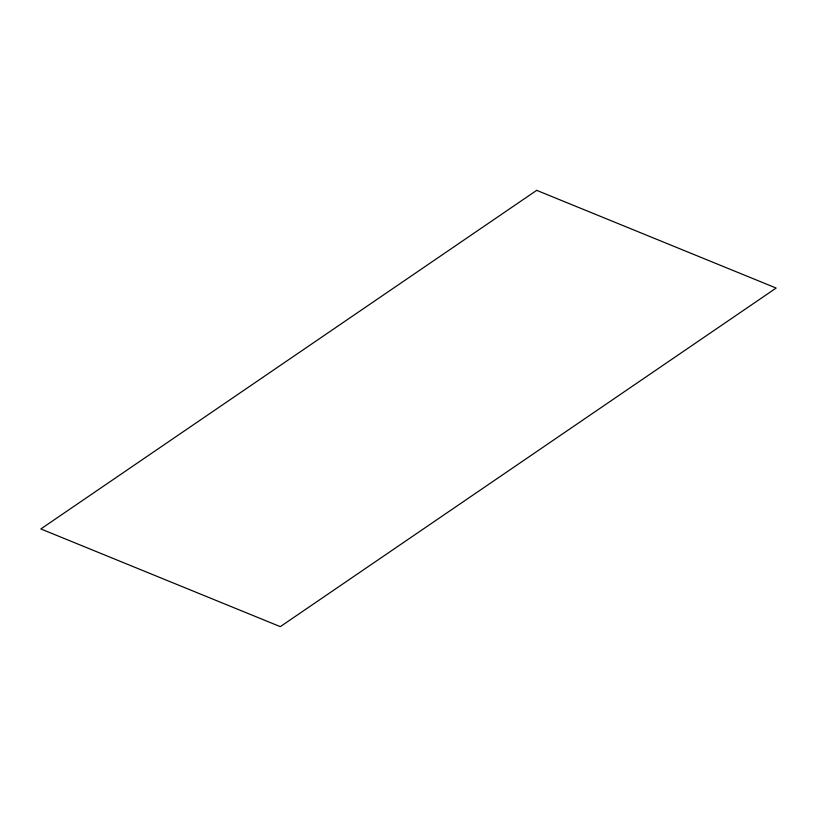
<?xml version="1.0" encoding="UTF-8"?>
<svg xmlns="http://www.w3.org/2000/svg" width="817" height="817" viewBox="0 0 817 817"><rect width="100%" height="100%" fill="white"/><g stroke="black" fill="none" stroke-linecap="round" stroke-linejoin="round"><path stroke-width="1.23" d="M536.687 190.351L40.85 528.946L280.313 626.649L776.15 288.054L536.687 190.351"/></g></svg>
